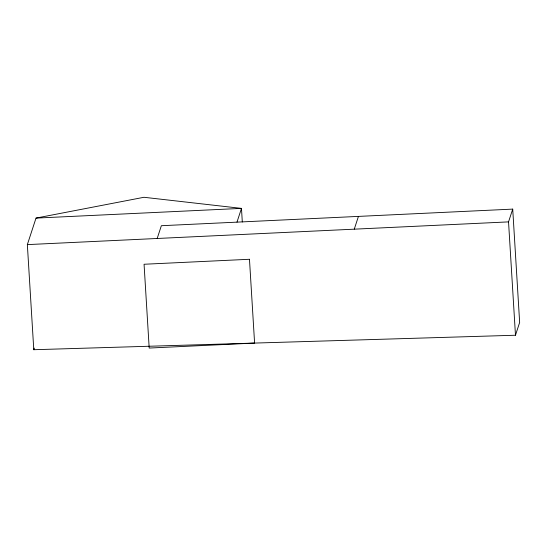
<?xml version="1.0" encoding="UTF-8"?>
<svg xmlns="http://www.w3.org/2000/svg" width="547" height="547" viewBox="0 0 547 547"><rect width="100%" height="100%" fill="white"/><g stroke="black" fill="none" stroke-linecap="round" stroke-linejoin="round"><path stroke-width="0.82" d="M157.187 238.478L161.358 225.713L512.717 209.111L519.65 322.463L515.479 335.236L33.784 349.718L27.35 244.612L36.02 218.096L143.964 197.282L241.48 208.386L242.307 221.966M33.784 349.718L34.304 348.111M236.981 222.137L241.48 208.386L36.02 218.096M354.271 229.166L358.442 216.4M515.479 335.236L508.539 221.884L512.717 209.111M27.35 244.612L508.539 221.884M249.473 259.278L144.066 264.256L149.194 348.056L254.594 343.078L249.473 259.278"/></g></svg>
